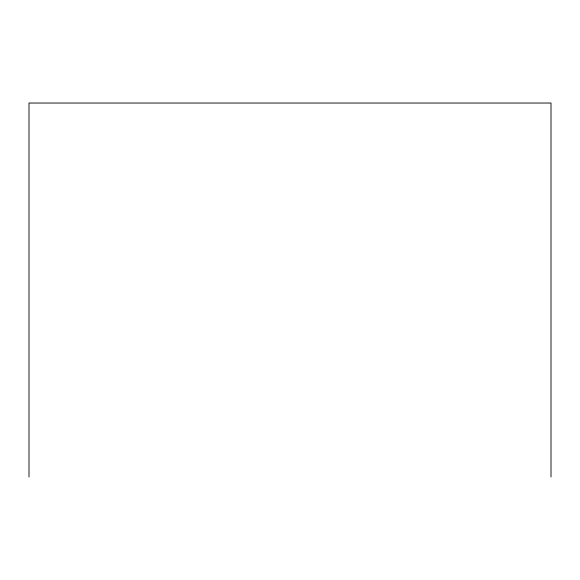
<?xml version="1.0" encoding="UTF-8"?>
<svg xmlns="http://www.w3.org/2000/svg" width="580" height="580" viewBox="0 0 580 580"><rect width="100%" height="100%" fill="white"/><g stroke="black" fill="none" stroke-linecap="round" stroke-linejoin="round"><path stroke-width="0.87" d="M551 476.97L551 103.03L29 103.03L29 476.97"/></g></svg>
